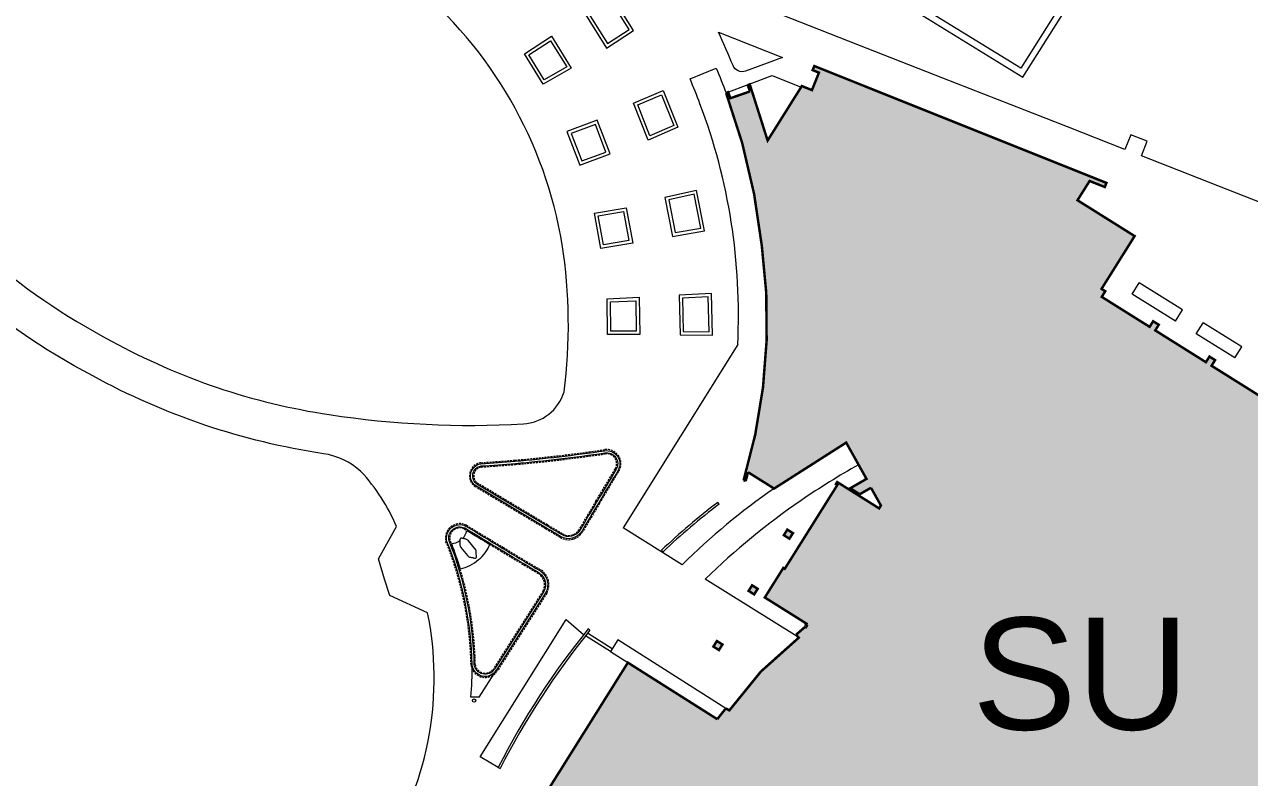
# Model space of a CAD drawing. Header units: feet. Extents: x 6763715 to 6770513, y 1886699 to 1891873.
# Drawn here: x 6765948.5 to 6766320.4, y 1889024.8 to 1889253.4 of the extents above; entities that cross this region are included whole.
import ezdxf

# ---------------------------------------------------------------- set-up
doc = ezdxf.new("R2010")
doc.units = ezdxf.units.FT
doc.header["$LTSCALE"] = 48
doc.header["$MEASUREMENT"] = 0
doc.linetypes.add('HIDDEN2', pattern=[0.1875, 0.125, -0.0625])
doc.layers.add('C-BLDG', color=7, linetype='Continuous')
doc.layers.add('L-Curb-Prop', color=5, linetype='Continuous')
for name, color, linetype, lineweight in [('C-BLDG-HTCH', 253, 'Continuous', 0), ('C-BLDG-IDEN', 7, 'Continuous', 50), ('L-SITE-WALK', 6, 'Continuous', 0), ('L-SITE-WALL', 32, 'Continuous', 0)]:
    doc.layers.add(name, color=color, linetype=linetype, lineweight=lineweight)
doc.styles.add('Campus_Base_Map_NEW$0$STANDARD', font='arial.ttf', dxfattribs={"height": 3.8})

msp = doc.modelspace()

# ---------------------------------------------------------------- hatches: boundary and pattern name
at = {"layer": 'C-BLDG-HTCH'}
h = msp.add_hatch(color=256, dxfattribs=at)
h.paths.add_polyline_path([(6766210.07, 1888956.66), (6766186.75, 1888919.49), (6766153, 1888940.66), (6766176.31, 1888977.84)], flags=0)
h.paths.add_polyline_path([(6766153, 1888940.66), (6766176.31, 1888977.84), (6766210.07, 1888956.66), (6766186.75, 1888919.49)], flags=16)
edge = h.paths.add_edge_path()
edge.add_line((6766362.85, 1889163.2), (6766389.12, 1889146.73))
edge.add_line((6766389.12, 1889146.73), (6766386.8, 1889143.03))
edge.add_line((6766386.8, 1889143.03), (6766392.49, 1889139.45))
edge.add_line((6766392.49, 1889139.45), (6766394.82, 1889143.16))
edge.add_line((6766394.82, 1889143.16), (6766412.48, 1889132.08))
edge.add_line((6766412.48, 1889132.08), (6766405.06, 1889120.26))
edge.add_line((6766405.06, 1889120.26), (6766415.89, 1889113.47))
edge.add_line((6766415.89, 1889113.47), (6766371.22, 1889042.25))
edge.add_line((6766371.22, 1889042.25), (6766359.26, 1889049.75))
edge.add_line((6766359.26, 1889049.75), (6766352.91, 1889039.64))
edge.add_line((6766352.91, 1889039.64), (6766364.88, 1889032.14))
edge.add_line((6766364.88, 1889032.14), (6766360.95, 1889025.87))
edge.add_line((6766360.95, 1889025.87), (6766361.09, 1889025.78))
edge.add_line((6766361.09, 1889025.78), (6766355.73, 1889017.23))
edge.add_line((6766355.73, 1889017.23), (6766355.59, 1889017.32))
edge.add_line((6766355.59, 1889017.32), (6766353.08, 1889013.33))
edge.add_line((6766353.08, 1889013.33), (6766348.85, 1889015.99))
edge.add_line((6766348.85, 1889015.99), (6766339.38, 1889000.89))
edge.add_line((6766339.38, 1889000.89), (6766343.62, 1888998.24))
edge.add_line((6766343.62, 1888998.24), (6766342.54, 1888996.53))
edge.add_line((6766342.54, 1888996.53), (6766338.31, 1888999.18))
edge.add_line((6766338.31, 1888999.18), (6766328.66, 1888983.8))
edge.add_line((6766328.66, 1888983.8), (6766332.9, 1888981.14))
edge.add_line((6766332.9, 1888981.14), (6766331.82, 1888979.43))
edge.add_line((6766331.82, 1888979.43), (6766327.59, 1888982.09))
edge.add_line((6766327.59, 1888982.09), (6766318.12, 1888966.99))
edge.add_line((6766318.12, 1888966.99), (6766322.35, 1888964.34))
edge.add_line((6766322.35, 1888964.34), (6766321.28, 1888962.63))
edge.add_line((6766321.28, 1888962.63), (6766303.83, 1888973.57))
edge.add_line((6766303.83, 1888973.57), (6766300.28, 1888967.9))
edge.add_line((6766300.28, 1888967.9), (6766301.72, 1888968.26))
edge.add_line((6766301.72, 1888968.26), (6766302.32, 1888965.63))
edge.add_arc((6766311.97, 1888923.51), 43.21, 102.9043, 115.9246)
edge.add_line((6766293.08, 1888962.38), (6766292.2, 1888964.19))
edge.add_line((6766292.2, 1888964.19), (6766285.72, 1888960.44))
edge.add_line((6766285.72, 1888960.44), (6766280.05, 1888955.56))
edge.add_line((6766280.05, 1888955.56), (6766281.48, 1888954.13))
edge.add_arc((6766311.97, 1888923.51), 43.21, 134.8839, 147.9043)
edge.add_line((6766275.36, 1888946.47), (6766273.09, 1888947.9))
edge.add_arc((6766311.97, 1888923.51), 45.9, 139.1606, 147.9043, ccw=False)
edge.add_line((6766277.24, 1888953.53), (6766270.85, 1888957.54))
edge.add_line((6766270.85, 1888957.54), (6766267.37, 1888951.98))
edge.add_line((6766267.37, 1888951.98), (6766258.75, 1888957.39))
edge.add_line((6766258.75, 1888957.39), (6766197.38, 1888859.53))
edge.add_line((6766197.38, 1888859.53), (6766180.29, 1888870.25))
edge.add_line((6766180.29, 1888870.25), (6766167.29, 1888849.53))
edge.add_line((6766167.29, 1888849.53), (6766149.77, 1888860.52))
edge.add_line((6766149.77, 1888860.52), (6766165.98, 1888886.37))
edge.add_line((6766165.98, 1888886.37), (6766132.23, 1888907.54))
edge.add_line((6766132.23, 1888907.54), (6766129.04, 1888902.3))
edge.add_line((6766129.04, 1888902.3), (6766122.92, 1888928.86))
edge.add_line((6766122.92, 1888928.86), (6766116.12, 1888927.27))
edge.add_line((6766116.12, 1888927.27), (6766093.33, 1888941.56))
edge.add_line((6766093.33, 1888941.56), (6766096.59, 1888946.76))
edge.add_line((6766096.59, 1888946.76), (6766070.95, 1888962.84))
edge.add_line((6766070.95, 1888962.84), (6766131.7, 1889059.7))
edge.add_line((6766131.7, 1889059.7), (6766158.84, 1889042.53))
edge.add_arc((6766311.97, 1888923.51), 193.94, 140.9081, 142.1451, ccw=False)
edge.add_line((6766161.45, 1889045.81), (6766162.5, 1889045.2))
edge.add_line((6766162.5, 1889045.2), (6766172.09, 1889057))
edge.add_line((6766172.09, 1889057), (6766183.57, 1889067.26))
edge.add_line((6766183.57, 1889067.26), (6766182.77, 1889068.16))
edge.add_arc((6766311.97, 1888923.51), 193.94, 130.6834, 131.7723, ccw=False)
edge.add_line((6766185.54, 1889070.58), (6766185.77, 1889070.44))
edge.add_line((6766185.77, 1889070.44), (6766186.04, 1889070.87))
edge.add_line((6766186.04, 1889070.87), (6766185.68, 1889071.09))
edge.add_line((6766185.68, 1889071.09), (6766185.95, 1889071.52))
edge.add_line((6766185.95, 1889071.52), (6766173.27, 1889079.47))
edge.add_line((6766173.27, 1889079.47), (6766178.9, 1889088.44))
edge.add_line((6766178.9, 1889088.44), (6766179.33, 1889088.18))
edge.add_line((6766179.33, 1889088.18), (6766195.28, 1889113.6))
edge.add_line((6766195.28, 1889113.6), (6766194.85, 1889113.87))
edge.add_line((6766194.85, 1889113.87), (6766195.25, 1889114.51))
edge.add_line((6766195.25, 1889114.51), (6766207.98, 1889106.52))
edge.add_line((6766207.98, 1889106.52), (6766208.52, 1889107.38))
edge.add_line((6766208.52, 1889107.38), (6766205.51, 1889112.77))
edge.add_arc((6766311.97, 1888923.51), 217.14, 119.3601, 120.3967)
edge.add_line((6766202.1, 1889110.81), (6766199.21, 1889112.62))
edge.add_line((6766199.21, 1889112.62), (6766204.14, 1889115.47))
edge.add_line((6766204.14, 1889115.47), (6766197.98, 1889126.48))
edge.add_line((6766197.98, 1889126.48), (6766176.1, 1889112.53))
edge.add_line((6766176.1, 1889112.53), (6766168.18, 1889117.5))
edge.add_arc((6765978.84, 1889165.44), 195.31, 344.9851, 345.7912, ccw=False)
edge.add_line((6766167.48, 1889114.84), (6766166.83, 1889115.01))
edge.add_arc((6766005.9, 1889163.34), 168.03, 343.2867, 367.838)
edge.add_arc((6765978.84, 1889165.44), 194.63, 6.1394, 20.1872)
edge.add_line((6766161.52, 1889232.6), (6766162.16, 1889232.84))
edge.add_line((6766162.16, 1889232.84), (6766162.82, 1889231.01))
edge.add_line((6766162.82, 1889231.01), (6766168.78, 1889233.07))
edge.add_arc((6765978.84, 1889165.44), 201.61, 19.5989, 20.1792)
edge.add_line((6766168.08, 1889234.99), (6766168.71, 1889235.22))
edge.add_line((6766168.71, 1889235.22), (6766174.13, 1889218.17))
edge.add_line((6766174.13, 1889218.17), (6766184.5, 1889234.7))
edge.add_line((6766184.5, 1889234.7), (6766187.59, 1889233.47))
edge.add_line((6766187.59, 1889233.47), (6766189.71, 1889238.77))
edge.add_line((6766189.71, 1889238.77), (6766187.81, 1889239.53))
edge.add_line((6766187.81, 1889239.53), (6766188.31, 1889240.78))
edge.add_line((6766188.31, 1889240.78), (6766276.98, 1889205.31))
edge.add_line((6766276.98, 1889205.31), (6766276.48, 1889204.06))
edge.add_line((6766276.48, 1889204.06), (6766271.87, 1889205.9))
edge.add_line((6766271.87, 1889205.9), (6766268.2, 1889200.04))
edge.add_line((6766268.2, 1889200.04), (6766285.54, 1889189.17))
edge.add_line((6766285.54, 1889189.17), (6766275.49, 1889173.14))
edge.add_line((6766275.49, 1889173.14), (6766276.63, 1889172.43))
edge.add_line((6766276.63, 1889172.43), (6766275.56, 1889170.72))
edge.add_line((6766275.56, 1889170.72), (6766290.09, 1889161.61))
edge.add_line((6766290.09, 1889161.61), (6766291.16, 1889163.32))
edge.add_line((6766291.16, 1889163.32), (6766292.87, 1889162.24))
edge.add_line((6766292.87, 1889162.24), (6766291.79, 1889160.54))
edge.add_line((6766291.79, 1889160.54), (6766307.18, 1889150.89))
edge.add_line((6766307.18, 1889150.89), (6766308.25, 1889152.6))
edge.add_line((6766308.25, 1889152.6), (6766309.96, 1889151.52))
edge.add_line((6766309.96, 1889151.52), (6766308.89, 1889149.81))
edge.add_line((6766308.89, 1889149.81), (6766324.27, 1889140.17))
edge.add_line((6766324.27, 1889140.17), (6766325.34, 1889141.88))
edge.add_line((6766325.34, 1889141.88), (6766327.05, 1889140.8))
edge.add_line((6766327.05, 1889140.8), (6766325.98, 1889139.09))
edge.add_line((6766325.98, 1889139.09), (6766341.36, 1889129.45))
edge.add_line((6766341.36, 1889129.45), (6766342.43, 1889131.16))
edge.add_line((6766342.43, 1889131.16), (6766344.14, 1889130.08))
edge.add_line((6766344.14, 1889130.08), (6766343.07, 1889128.37))
edge.add_line((6766343.07, 1889128.37), (6766358.46, 1889118.73))
edge.add_line((6766358.46, 1889118.73), (6766359.53, 1889120.44))
edge.add_line((6766359.53, 1889120.44), (6766361.24, 1889119.36))
edge.add_line((6766361.24, 1889119.36), (6766360.16, 1889117.65))
edge.add_line((6766360.16, 1889117.65), (6766366.15, 1889113.9))
edge.add_line((6766366.15, 1889113.9), (6766367.22, 1889115.61))
edge.add_line((6766367.22, 1889115.61), (6766368.36, 1889114.9))
edge.add_line((6766368.36, 1889114.9), (6766374.37, 1889124.48))
edge.add_line((6766374.37, 1889124.48), (6766348.69, 1889140.55))
edge.add_line((6766348.69, 1889140.55), (6766362.82, 1889163.16))
h = msp.add_hatch(color=256, dxfattribs=at)
h.dxf.hatch_style = 1
h.paths.add_polyline_path([(6766153, 1888940.66), (6766176.31, 1888977.84), (6766210.07, 1888956.66), (6766186.75, 1888919.49)], flags=16)
edge = h.paths.add_edge_path()
edge.add_line((6766362.85, 1889163.2), (6766389.12, 1889146.73))
edge.add_line((6766389.12, 1889146.73), (6766386.8, 1889143.03))
edge.add_line((6766386.8, 1889143.03), (6766392.49, 1889139.45))
edge.add_line((6766392.49, 1889139.45), (6766394.82, 1889143.16))
edge.add_line((6766394.82, 1889143.16), (6766412.48, 1889132.08))
edge.add_line((6766412.48, 1889132.08), (6766405.06, 1889120.26))
edge.add_line((6766405.06, 1889120.26), (6766415.89, 1889113.47))
edge.add_line((6766415.89, 1889113.47), (6766371.22, 1889042.25))
edge.add_line((6766371.22, 1889042.25), (6766359.26, 1889049.75))
edge.add_line((6766359.26, 1889049.75), (6766352.91, 1889039.64))
edge.add_line((6766352.91, 1889039.64), (6766364.88, 1889032.14))
edge.add_line((6766364.88, 1889032.14), (6766360.95, 1889025.87))
edge.add_line((6766360.95, 1889025.87), (6766361.09, 1889025.78))
edge.add_line((6766361.09, 1889025.78), (6766355.73, 1889017.23))
edge.add_line((6766355.73, 1889017.23), (6766355.59, 1889017.32))
edge.add_line((6766355.59, 1889017.32), (6766353.08, 1889013.33))
edge.add_line((6766353.08, 1889013.33), (6766348.85, 1889015.99))
edge.add_line((6766348.85, 1889015.99), (6766339.38, 1889000.89))
edge.add_line((6766339.38, 1889000.89), (6766343.62, 1888998.24))
edge.add_line((6766343.62, 1888998.24), (6766342.54, 1888996.53))
edge.add_line((6766342.54, 1888996.53), (6766338.31, 1888999.18))
edge.add_line((6766338.31, 1888999.18), (6766328.66, 1888983.8))
edge.add_line((6766328.66, 1888983.8), (6766332.9, 1888981.14))
edge.add_line((6766332.9, 1888981.14), (6766331.82, 1888979.43))
edge.add_line((6766331.82, 1888979.43), (6766327.59, 1888982.09))
edge.add_line((6766327.59, 1888982.09), (6766318.12, 1888966.99))
edge.add_line((6766318.12, 1888966.99), (6766322.35, 1888964.34))
edge.add_line((6766322.35, 1888964.34), (6766321.28, 1888962.63))
edge.add_line((6766321.28, 1888962.63), (6766303.83, 1888973.57))
edge.add_line((6766303.83, 1888973.57), (6766300.28, 1888967.9))
edge.add_line((6766300.28, 1888967.9), (6766301.72, 1888968.26))
edge.add_line((6766301.72, 1888968.26), (6766302.32, 1888965.63))
edge.add_arc((6766311.97, 1888923.51), 43.21, 102.9043, 115.9246)
edge.add_line((6766293.08, 1888962.38), (6766292.2, 1888964.19))
edge.add_line((6766292.2, 1888964.19), (6766285.72, 1888960.44))
edge.add_line((6766285.72, 1888960.44), (6766280.05, 1888955.56))
edge.add_line((6766280.05, 1888955.56), (6766281.48, 1888954.13))
edge.add_arc((6766311.97, 1888923.51), 43.21, 134.8839, 147.9043)
edge.add_line((6766275.36, 1888946.47), (6766273.09, 1888947.9))
edge.add_arc((6766311.97, 1888923.51), 45.9, 139.1606, 147.9043, ccw=False)
edge.add_line((6766277.24, 1888953.53), (6766270.85, 1888957.54))
edge.add_line((6766270.85, 1888957.54), (6766267.37, 1888951.98))
edge.add_line((6766267.37, 1888951.98), (6766258.75, 1888957.39))
edge.add_line((6766258.75, 1888957.39), (6766197.38, 1888859.53))
edge.add_line((6766197.38, 1888859.53), (6766180.29, 1888870.25))
edge.add_line((6766180.29, 1888870.25), (6766167.29, 1888849.53))
edge.add_line((6766167.29, 1888849.53), (6766149.77, 1888860.52))
edge.add_line((6766149.77, 1888860.52), (6766165.98, 1888886.37))
edge.add_line((6766165.98, 1888886.37), (6766132.23, 1888907.54))
edge.add_line((6766132.23, 1888907.54), (6766129.04, 1888902.3))
edge.add_line((6766129.04, 1888902.3), (6766122.92, 1888928.86))
edge.add_line((6766122.92, 1888928.86), (6766116.12, 1888927.27))
edge.add_line((6766116.12, 1888927.27), (6766093.33, 1888941.56))
edge.add_line((6766093.33, 1888941.56), (6766096.59, 1888946.76))
edge.add_line((6766096.59, 1888946.76), (6766070.95, 1888962.84))
edge.add_line((6766070.95, 1888962.84), (6766131.7, 1889059.7))
edge.add_line((6766131.7, 1889059.7), (6766158.84, 1889042.53))
edge.add_arc((6766311.97, 1888923.51), 193.94, 140.9081, 142.1451, ccw=False)
edge.add_line((6766161.45, 1889045.81), (6766162.5, 1889045.2))
edge.add_line((6766162.5, 1889045.2), (6766172.09, 1889057))
edge.add_line((6766172.09, 1889057), (6766183.57, 1889067.26))
edge.add_line((6766183.57, 1889067.26), (6766182.77, 1889068.16))
edge.add_arc((6766311.97, 1888923.51), 193.94, 130.6834, 131.7723, ccw=False)
edge.add_line((6766185.54, 1889070.58), (6766185.77, 1889070.44))
edge.add_line((6766185.77, 1889070.44), (6766186.04, 1889070.87))
edge.add_line((6766186.04, 1889070.87), (6766185.68, 1889071.09))
edge.add_line((6766185.68, 1889071.09), (6766185.95, 1889071.52))
edge.add_line((6766185.95, 1889071.52), (6766173.27, 1889079.47))
edge.add_line((6766173.27, 1889079.47), (6766178.9, 1889088.44))
edge.add_line((6766178.9, 1889088.44), (6766179.33, 1889088.18))
edge.add_line((6766179.33, 1889088.18), (6766195.28, 1889113.6))
edge.add_line((6766195.28, 1889113.6), (6766194.85, 1889113.87))
edge.add_line((6766194.85, 1889113.87), (6766195.25, 1889114.51))
edge.add_line((6766195.25, 1889114.51), (6766207.98, 1889106.52))
edge.add_line((6766207.98, 1889106.52), (6766208.52, 1889107.38))
edge.add_line((6766208.52, 1889107.38), (6766205.51, 1889112.77))
edge.add_arc((6766311.97, 1888923.51), 217.14, 119.3601, 120.3967)
edge.add_line((6766202.1, 1889110.81), (6766199.21, 1889112.62))
edge.add_line((6766199.21, 1889112.62), (6766204.14, 1889115.47))
edge.add_line((6766204.14, 1889115.47), (6766197.98, 1889126.48))
edge.add_line((6766197.98, 1889126.48), (6766176.1, 1889112.53))
edge.add_line((6766176.1, 1889112.53), (6766168.18, 1889117.5))
edge.add_arc((6765978.84, 1889165.44), 195.31, 344.9851, 345.7912, ccw=False)
edge.add_line((6766167.48, 1889114.84), (6766166.83, 1889115.01))
edge.add_arc((6766005.9, 1889163.34), 168.03, 343.2867, 367.838)
edge.add_arc((6765978.84, 1889165.44), 194.63, 6.1394, 20.1872)
edge.add_line((6766161.52, 1889232.6), (6766162.16, 1889232.84))
edge.add_line((6766162.16, 1889232.84), (6766162.82, 1889231.01))
edge.add_line((6766162.82, 1889231.01), (6766168.78, 1889233.07))
edge.add_arc((6765978.84, 1889165.44), 201.61, 19.5989, 20.1792)
edge.add_line((6766168.08, 1889234.99), (6766168.71, 1889235.22))
edge.add_line((6766168.71, 1889235.22), (6766174.13, 1889218.17))
edge.add_line((6766174.13, 1889218.17), (6766184.5, 1889234.7))
edge.add_line((6766184.5, 1889234.7), (6766187.59, 1889233.47))
edge.add_line((6766187.59, 1889233.47), (6766189.71, 1889238.77))
edge.add_line((6766189.71, 1889238.77), (6766187.81, 1889239.53))
edge.add_line((6766187.81, 1889239.53), (6766188.31, 1889240.78))
edge.add_line((6766188.31, 1889240.78), (6766276.98, 1889205.31))
edge.add_line((6766276.98, 1889205.31), (6766276.48, 1889204.06))
edge.add_line((6766276.48, 1889204.06), (6766271.87, 1889205.9))
edge.add_line((6766271.87, 1889205.9), (6766268.2, 1889200.04))
edge.add_line((6766268.2, 1889200.04), (6766285.54, 1889189.17))
edge.add_line((6766285.54, 1889189.17), (6766275.49, 1889173.14))
edge.add_line((6766275.49, 1889173.14), (6766276.63, 1889172.43))
edge.add_line((6766276.63, 1889172.43), (6766275.56, 1889170.72))
edge.add_line((6766275.56, 1889170.72), (6766290.09, 1889161.61))
edge.add_line((6766290.09, 1889161.61), (6766291.16, 1889163.32))
edge.add_line((6766291.16, 1889163.32), (6766292.87, 1889162.24))
edge.add_line((6766292.87, 1889162.24), (6766291.79, 1889160.54))
edge.add_line((6766291.79, 1889160.54), (6766307.18, 1889150.89))
edge.add_line((6766307.18, 1889150.89), (6766308.25, 1889152.6))
edge.add_line((6766308.25, 1889152.6), (6766309.96, 1889151.52))
edge.add_line((6766309.96, 1889151.52), (6766308.89, 1889149.81))
edge.add_line((6766308.89, 1889149.81), (6766324.27, 1889140.17))
edge.add_line((6766324.27, 1889140.17), (6766325.34, 1889141.88))
edge.add_line((6766325.34, 1889141.88), (6766327.05, 1889140.8))
edge.add_line((6766327.05, 1889140.8), (6766325.98, 1889139.09))
edge.add_line((6766325.98, 1889139.09), (6766341.36, 1889129.45))
edge.add_line((6766341.36, 1889129.45), (6766342.43, 1889131.16))
edge.add_line((6766342.43, 1889131.16), (6766344.14, 1889130.08))
edge.add_line((6766344.14, 1889130.08), (6766343.07, 1889128.37))
edge.add_line((6766343.07, 1889128.37), (6766358.46, 1889118.73))
edge.add_line((6766358.46, 1889118.73), (6766359.53, 1889120.44))
edge.add_line((6766359.53, 1889120.44), (6766361.24, 1889119.36))
edge.add_line((6766361.24, 1889119.36), (6766360.16, 1889117.65))
edge.add_line((6766360.16, 1889117.65), (6766366.15, 1889113.9))
edge.add_line((6766366.15, 1889113.9), (6766367.22, 1889115.61))
edge.add_line((6766367.22, 1889115.61), (6766368.36, 1889114.9))
edge.add_line((6766368.36, 1889114.9), (6766374.37, 1889124.48))
edge.add_line((6766374.37, 1889124.48), (6766348.69, 1889140.55))
edge.add_line((6766348.69, 1889140.55), (6766362.82, 1889163.16))
edge.add_line((6766362.82, 1889163.16), (6766362.85, 1889163.2))
h.paths.add_polyline_path([(6766160.42, 1889065.2), (6766159.35, 1889063.51), (6766157.66, 1889064.57), (6766158.73, 1889066.26)], flags=17)
h.paths.add_polyline_path([(6766171.11, 1889082.1), (6766170.04, 1889080.41), (6766168.35, 1889081.48), (6766169.42, 1889083.17)], flags=17)
h.paths.add_polyline_path([(6766181.81, 1889099), (6766180.74, 1889097.31), (6766179.05, 1889098.38), (6766180.12, 1889100.07)], flags=17)

# ---------------------------------------------------------------- linework, layer by layer
at = {"layer": 'C-BLDG'}
msp.add_lwpolyline([(6766070.95, 1888962.84, 0.75, 0.75, 0), (6766131.7, 1889059.7, 0.75, 0.75, 0), (6766158.84, 1889042.53, 0.75, 0.75, -0.005398), (6766161.45, 1889045.81, 0.75, 0.75, 0), (6766162.5, 1889045.2, 0.75, 0.75, 0), (6766172.09, 1889057, 0.75, 0.75, 0), (6766183.57, 1889067.26, 0.75, 0.75, 0), (6766182.77, 1889068.16, 0.75, 0.75, -0.004751), (6766185.54, 1889070.58, 0.75, 0.75, 0), (6766185.77, 1889070.44, 0.75, 0.75, 0), (6766186.04, 1889070.87, 0.75, 0.75, 0), (6766185.68, 1889071.09, 0.75, 0.75, 0), (6766185.95, 1889071.52, 0.75, 0.75, 0), (6766173.27, 1889079.47, 0.75, 0.75, 0), (6766178.9, 1889088.44, 0.75, 0.75, 0), (6766179.33, 1889088.18, 0.75, 0.75, 0), (6766195.28, 1889113.6, 0.75, 0.75, 0), (6766194.85, 1889113.87, 0.75, 0.75, 0), (6766195.25, 1889114.51, 0.75, 0.75, 0), (6766207.98, 1889106.52, 0.75, 0.75, 0), (6766208.52, 1889107.38, 0.75, 0.75, 0), (6766205.51, 1889112.77, 0.75, 0.75, 0.004523), (6766202.1, 1889110.81, 0.75, 0.75, 0), (6766199.21, 1889112.62, 0.75, 0.75, 0), (6766204.14, 1889115.47, 0.75, 0.75, 0), (6766197.98, 1889126.48, 0.75, 0.75, 0), (6766176.1, 1889112.53, 0.75, 0.75, 0), (6766168.18, 1889117.5, 0.75, 0.75, -0.003517), (6766167.48, 1889114.84, 0.75, 0.75, 0), (6766166.83, 1889115.01, 0.75, 0.75, 0.107537), (6766172.36, 1889186.25, 0.75, 0.75, 0.061372), (6766161.52, 1889232.6, 0.75, 0.75, 0), (6766162.16, 1889232.84, 0.75, 0.75, 0), (6766162.82, 1889231.01, 0.75, 0.75, 0), (6766168.78, 1889233.07, 0.75, 0.75, 0.002532), (6766168.08, 1889234.99, 0.75, 0.75, 0), (6766168.71, 1889235.22, 0.75, 0.75, 0), (6766174.13, 1889218.17, 0.75, 0.75, 0), (6766184.5, 1889234.7, 0.75, 0.75, 0), (6766187.59, 1889233.47, 0.75, 0.75, 0), (6766189.71, 1889238.77, 0.75, 0.75, 0), (6766187.81, 1889239.53, 0.75, 0.75, 0), (6766188.31, 1889240.78, 0.75, 0.75, 0), (6766276.98, 1889205.31, 0.75, 0.75, 0), (6766276.48, 1889204.06, 0.75, 0.75, 0), (6766271.87, 1889205.9, 0.75, 0.75, 0), (6766268.2, 1889200.04, 0.75, 0.75, 0), (6766285.54, 1889189.17, 0.75, 0.75, 0), (6766275.49, 1889173.14, 0.75, 0.75, 0), (6766276.63, 1889172.43, 0.75, 0.75, 0), (6766275.56, 1889170.72, 0.75, 0.75, 0), (6766290.09, 1889161.61, 0.75, 0.75, 0), (6766291.16, 1889163.32, 0.75, 0.75, 0), (6766292.87, 1889162.24, 0.75, 0.75, 0), (6766291.79, 1889160.54, 0.75, 0.75, 0), (6766307.18, 1889150.89, 0.75, 0.75, 0), (6766308.25, 1889152.6, 0.75, 0.75, 0), (6766309.96, 1889151.52, 0.75, 0.75, 0), (6766308.89, 1889149.81, 0.75, 0.75, 0), (6766324.27, 1889140.17, 0.75, 0.75, 0)], format="xyseb", dxfattribs=at)
at = {"layer": 'C-BLDG', "const_width": 0.75}
for points in [[(6766181.81, 1889099), (6766180.74, 1889097.31), (6766179.05, 1889098.38), (6766180.12, 1889100.07), (6766181.81, 1889099)], [(6766171.11, 1889082.1), (6766170.04, 1889080.41), (6766168.35, 1889081.48), (6766169.42, 1889083.17), (6766171.11, 1889082.1)], [(6766160.42, 1889065.2), (6766159.35, 1889063.51), (6766157.66, 1889064.57), (6766158.73, 1889066.26), (6766160.42, 1889065.2)]]:
    msp.add_lwpolyline(points, close=True, dxfattribs=at)
at = {"layer": 'L-Curb-Prop', "lineweight": 0}
msp.add_circle((6766085.04, 1889048.17), 0.5, dxfattribs=at)
at = {"layer": 'L-SITE-WALK', "lineweight": 0}
for p, q in [((6766284.83, 1889171.55), (6766286.96, 1889174.97)), ((6766300.11, 1889166.79), (6766286.96, 1889174.97)), ((6766297.98, 1889163.36), (6766284.83, 1889171.55)), ((6766297.98, 1889163.36), (6766300.11, 1889166.79)), ((6766304.26, 1889159.46), (6766306.39, 1889162.88)), ((6766318.1, 1889155.6), (6766306.39, 1889162.88)), ((6766165.05, 1889156.3), (6766130.25, 1889100.6)), ((6766315.97, 1889152.17), (6766304.26, 1889159.46)), ((6766315.97, 1889152.17), (6766318.1, 1889155.6)), ((6766148.23, 1889089.36), (6766130.25, 1889100.6)), ((6766183.08, 1889067.59), (6766155.16, 1889085.04)), ((6766086.87, 1889031.06), (6766112.97, 1889072.77)), ((6766112.97, 1889072.77), (6766118.27, 1889068.2)), ((6766086.6, 1889049.19), (6766084.05, 1889049.22)), ((6766092.37, 1889027.89), (6766086.87, 1889031.06))]:
    msp.add_line(p, q, dxfattribs=at)
for points in [[(6765896.49, 1889281.37), (6765883.11, 1889272.47), (6765880.48, 1889263.43, 0.090016), (6765903.81, 1889220.33, 0.122024), (6765974.94, 1889157.32, 0.088845), (6766041.07, 1889134.99, 0.052056), (6766099.98, 1889132.15, 0.311944), (6766112.32, 1889141.85, 0.071097), (6766111.75, 1889186.59, 0.181493), (6766065.9, 1889266.12), (6766030.03, 1889288.43), (6766008.09, 1889302.74, -0.043784), (6765997.33, 1889304.29, 0.064037), (6765952.58, 1889304.03, 0.083648), (6765896.49, 1889281.37)], [(6766163.64, 1889240.91, 0.004564), (6766159.24, 1889251.01), (6766178.65, 1889243.33), (6766167.46, 1889239.25, -0.403484), (6766163.62, 1889240.95)], [(6766165.05, 1889156.3, 0.103135), (6766153.59, 1889229.34, 0.012406), (6766150.58, 1889236.85), (6766158.53, 1889240.11, -0.006079), (6766161.52, 1889232.6), (6766175.53, 1889237.9), (6766184.31, 1889234.4)], [(6765908.62, 1889009.38), (6766004.23, 1888949.68), (6766010.03, 1888959.8), (6766025.42, 1888951.02), (6766058.2, 1889002.96, 0.189669), (6766070.92, 1889074.84), (6766059.49, 1889080.06), (6766057.82, 1889085.07), (6766056.01, 1889091.17), (6766061.46, 1889101.02, 0.085216), (6766050.68, 1889117.72, 0.148323), (6766039.29, 1889123.12, -0.088695), (6765969.27, 1889146.74, -0.121873), (6765893.93, 1889213.52, 0.302012)], [(6766084.05, 1889049.22, 0.029067), (6766084.4, 1889059.03, 24.733754)]]:
    msp.add_lwpolyline(points, format="xyb", dxfattribs=at)
for points in [[(6766514.26, 1889259.96), (6766452.57, 1889161.4), (6766437.06, 1889154.36), (6766432.44, 1889146.93), (6766420.45, 1889154.35), (6766389.85, 1889173.39), (6766364.37, 1889183.4), (6766339.71, 1889193.04), (6766316.46, 1889202.15), (6766287.62, 1889213.53), (6766289.38, 1889217.94), (6766284.4, 1889219.86), (6766282.56, 1889215.48), (6766265.12, 1889222.31), (6766252.2, 1889227.39), (6766227.36, 1889237.11), (6766204.34, 1889246.15), (6766178.36, 1889256.33)], [(6766126.39, 1889063.06), (6766118.84, 1889067.84)], [(6766126.96, 1889063.93), (6766119.48, 1889068.65)], [(6766161.45, 1889045.81), (6766128.62, 1889066.58), (6766126.39, 1889063.06), (6766131.7, 1889059.7)], [(6766086.6, 1889049.19), (6766091.73, 1889057.28)]]:
    msp.add_lwpolyline(points, dxfattribs=at)
for centre, radius, start, end in [((6766311.73, 1888923.68), 224.83, 119.2914, 124.5088), ((6766287.24, 1888950.48), 196.5, 124.4448, 135.0268), ((6766311.74, 1888923.67), 224.85, 124.5086, 134.1383)]:
    msp.add_arc(centre, radius, start, end, dxfattribs=at)
at = {"layer": 'L-SITE-WALL', "lineweight": 0}
for points in [[(6766217.95, 1889267.69), (6766216.23, 1889268.71), (6766212.15, 1889261.74), (6766251.63, 1889237.41), (6766301.24, 1889316.04), (6766288.62, 1889323.91), (6766287.56, 1889322.21), (6766298.47, 1889315.41), (6766250.99, 1889240.15), (6766214.87, 1889262.42), (6766217.95, 1889267.69)], [(6766159.44, 1889107.81), (6766159.03, 1889108.34)], [(6766142.4, 1889093.36), (6766141.94, 1889093.85)], [(6766120.18, 1889069.51), (6766119.66, 1889069.92)], [(6766092.37, 1889027.89), (6766092.96, 1889027.59)]]:
    msp.add_lwpolyline(points, dxfattribs=at)
at = {"layer": 'L-SITE-WALL'}
for points in [[(6766127.05, 1889261.8), (6766118.8, 1889256.47), (6766125.19, 1889246.21), (6766133.44, 1889251.54)], [(6766126.74, 1889260.41), (6766120.17, 1889256.16), (6766125.5, 1889247.6), (6766132.07, 1889251.85)], [(6766114.52, 1889240.15), (6766106, 1889235.25), (6766100.3, 1889244.44), (6766108.54, 1889249.81)], [(6766113.13, 1889240.5), (6766106.34, 1889236.6), (6766101.66, 1889244.13), (6766108.23, 1889248.41)], [(6766137.87, 1889218.32), (6766133.42, 1889229.52), (6766142.44, 1889233.37), (6766146.9, 1889222.18)], [(6766138.42, 1889219.64), (6766134.7, 1889228.98), (6766141.89, 1889232.05), (6766145.61, 1889222.72)], [(6766113.22, 1889220.94), (6766117.15, 1889210.72), (6766126.36, 1889214.09), (6766122.43, 1889224.31)], [(6766114.52, 1889220.35), (6766117.73, 1889212), (6766125.06, 1889214.68), (6766121.85, 1889223.03)], [(6766145.29, 1889189.09), (6766154.99, 1889190.72), (6766152.57, 1889203.05), (6766142.97, 1889200.89)], [(6766146.08, 1889190.24), (6766153.81, 1889191.54), (6766151.79, 1889201.85), (6766144.14, 1889200.13)], [(6766133.2, 1889187.03), (6766123.54, 1889185.37), (6766121.54, 1889196.08), (6766131.2, 1889197.73)], [(6766132.03, 1889187.84), (6766124.34, 1889186.52), (6766122.71, 1889195.27), (6766130.4, 1889196.58)], [(6766147.56, 1889159.21), (6766157.39, 1889159.14), (6766157.05, 1889171.76), (6766147.24, 1889171.24)], [(6766125.37, 1889170.16), (6766135.14, 1889170.58), (6766135.29, 1889159.26), (6766125.5, 1889159.33)], [(6766126.39, 1889169.2), (6766134.15, 1889169.54), (6766134.27, 1889160.26), (6766126.49, 1889160.32)], [(6766148.53, 1889160.2), (6766156.36, 1889160.15), (6766156.08, 1889170.7), (6766148.27, 1889170.29)]]:
    msp.add_lwpolyline(points, close=True, dxfattribs=at)
at = {"layer": 'L-SITE-WALL', "color": 6, "linetype": 'HIDDEN2', "lineweight": 0, "ltscale": 0.1}
for points in [[(6766106.62, 1889100.37), (6766085.54, 1889112.96, -0.699777), (6766087.03, 1889120.37, 0.002891), (6766097.48, 1889121.15, 0.007249), (6766110.82, 1889122.51, 0.006594), (6766124.56, 1889124.33, -0.630318), (6766129.03, 1889117.9, -0.000427), (6766123.12, 1889108.06, 0.000582), (6766117.95, 1889099.37, -0.409689), (6766111.11, 1889097.7, 0.003971)], [(6766107.28, 1889101.49), (6766086.22, 1889114.07, -0.692372), (6766087.18, 1889119.07, 0.002876), (6766097.59, 1889119.85, 0.007252), (6766110.97, 1889121.22, 0.006601), (6766124.76, 1889123.04, -0.629896), (6766127.91, 1889118.56, -0.000426), (6766122, 1889108.73, 0.000582), (6766116.84, 1889100.04, -0.40853), (6766111.78, 1889098.82, 0.003963)]]:
    msp.add_lwpolyline(points, format="xyb", close=True, dxfattribs=at)
at = {"layer": 'L-SITE-WALL', "lineweight": 0}
for points in [[(6766106.78, 1889100.65), (6766085.71, 1889113.23, -0.698332), (6766087.07, 1889120.05, 0.002888), (6766097.5, 1889120.83, 0.00725), (6766110.86, 1889122.19, 0.006596), (6766124.61, 1889124.01, -0.630235), (6766128.76, 1889118.06, -0.000426), (6766122.84, 1889108.22, 0.000582), (6766117.68, 1889099.53, -0.409451), (6766111.27, 1889097.98, 0.003969)], [(6766107.12, 1889101.22), (6766086.05, 1889113.8, -0.694607), (6766087.14, 1889119.39, 0.00288), (6766097.56, 1889120.17, 0.007251), (6766110.93, 1889121.53, 0.006599), (6766124.71, 1889123.35, -0.630022), (6766128.18, 1889118.4, -0.000426), (6766122.27, 1889108.56, 0.000582), (6766117.11, 1889099.88, -0.408864), (6766111.62, 1889098.55, 0.003965)]]:
    msp.add_lwpolyline(points, format="xyb", close=True, dxfattribs=at)
at = {"layer": 'L-SITE-WALL', "color": 6, "linetype": 'HIDDEN2', "lineweight": 0, "ltscale": 0.1}
for points in [[(6766091.93, 1889057.03, -0.683182), (6766084.09, 1889059.01, 0.091115), (6766076.49, 1889096.39, -0.646439), (6766082.68, 1889101.43, 0.001147), (6766093.9, 1889094.66, 0.005021), (6766105.46, 1889087.72, -0.372788), (6766107.1, 1889080.83), (6766092, 1889057.11)], [(6766090.92, 1889057.85, -0.684808), (6766085.39, 1889059.11, 0.090733), (6766077.73, 1889096.79, -0.632642), (6766082.05, 1889100.29, 0.001141), (6766093.22, 1889093.55, 0.004994), (6766104.74, 1889086.63, -0.365262), (6766105.97, 1889081.48), (6766090.98, 1889057.92)]]:
    msp.add_lwpolyline(points, format="xyb", dxfattribs=at)
at = {"layer": 'L-SITE-WALL', "lineweight": 0}
for points in [[(6766091.73, 1889057.3, -0.690907), (6766084.4, 1889059.03, 0.091027), (6766076.79, 1889096.49, -0.643677), (6766082.52, 1889101.16, 0.001145), (6766093.73, 1889094.39, 0.005015), (6766105.28, 1889087.45, -0.371218), (6766106.82, 1889080.99), (6766091.73, 1889057.28)], [(6766091.18, 1889057.67, -0.687062), (6766085.07, 1889059.08, 0.090832), (6766077.43, 1889096.7, -0.636712), (6766082.2, 1889100.57, 0.001142), (6766093.39, 1889093.82, 0.005001), (6766104.92, 1889086.89, -0.367399), (6766106.24, 1889081.32), (6766091.25, 1889057.75)], [(6766078.12, 1889095.84, 0.137758), (6766080.72, 1889096.72, 0.137758)], [(6766083.03, 1889092.24, 0.207431), (6766083.94, 1889091.66, -0.029766), (6766084.47, 1889091.58, 0.050615), (6766084.71, 1889091.55, -0.061211), (6766085.14, 1889091.42, 0.264444), (6766085.4, 1889091.42, 0.189172), (6766085.75, 1889091.75, -0.009551), (6766085.66, 1889092.61, 0.100816), (6766085.53, 1889093.96), (6766083.29, 1889096.66, 0.001356), (6766083.28, 1889096.67, 0.008645), (6766082.67, 1889097.04, 0.238094), (6766081.96, 1889097.28, -0.036093), (6766081.47, 1889097.39, 0.088822), (6766081.16, 1889097.45, 0.091806), (6766081, 1889097.45, 0.293882), (6766080.7, 1889096.94, -0.051127), (6766080.71, 1889096.37, 0.088575), (6766080.72, 1889095.59, 0.199), (6766080.99, 1889094.68), (6766083.03, 1889092.24)], [(6766081.51, 1889097.38, 0.137721), (6766082.81, 1889099.8)], [(6766082.81, 1889099.8, -0.000327), (6766089.82, 1889095.59, 3.116681)], [(6766078.12, 1889095.84, -0.015756), (6766080.8, 1889088.13, 0.484803)], [(6766080.79, 1889088.13, 0.123772), (6766086.39, 1889090.98, 0.127691), (6766089.82, 1889095.59, -3.347281)]]:
    msp.add_lwpolyline(points, format="xyb", dxfattribs=at)
at = {"layer": 'L-SITE-WALL'}
for centre, radius, start, end in [((6766277.41, 1888951.5), 196.5, 127.0434, 133.5818), ((6766277.41, 1888951.5), 195.83, 127.0434, 133.5818), ((6766304.52, 1888920.03), 238, 140.9645, 153.0509), ((6766304.52, 1888920.03), 237.33, 140.9631, 153.0509)]:
    msp.add_arc(centre, radius, start, end, dxfattribs=at)

# ---------------------------------------------------------------- texts
at = {"layer": 'C-BLDG-IDEN', "insert": (6766236.23, 1889073.36), "char_height": 34, "width": 2422.9802, "attachment_point": 1, "rotation": 360, "style": 'Campus_Base_Map_NEW$0$STANDARD'}
msp.add_mtext('SU', dxfattribs=at)

doc.saveas('drawing.dxf')
